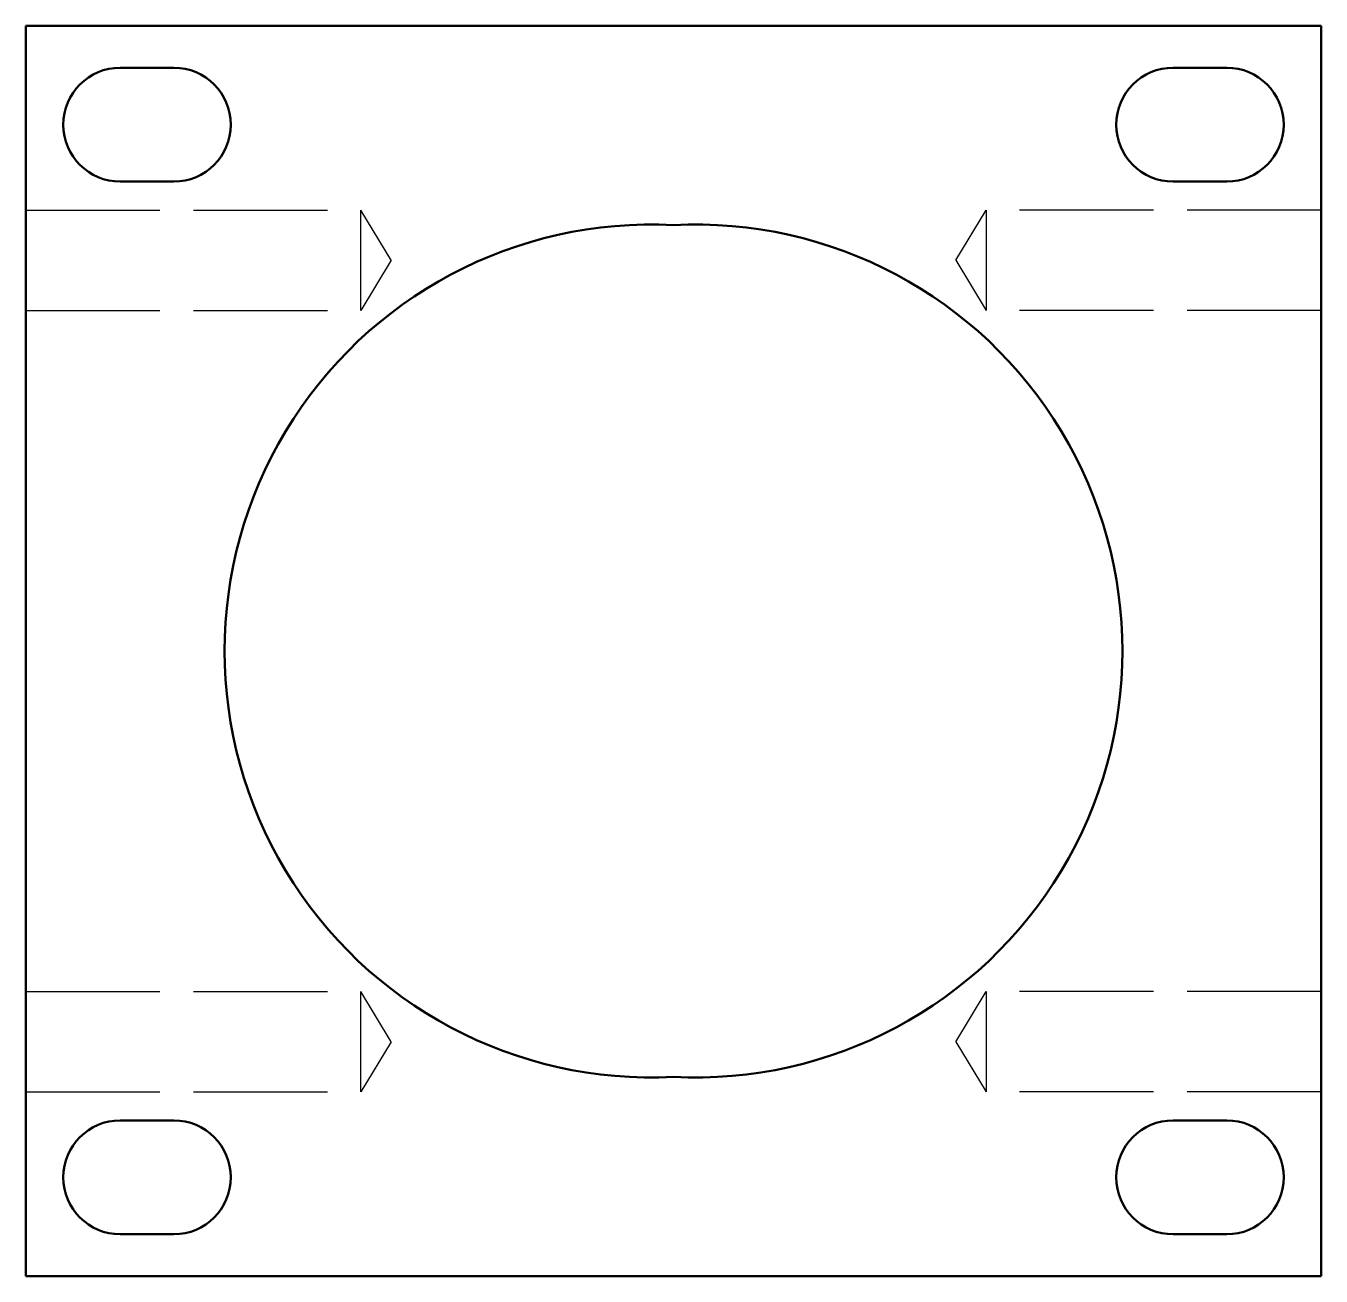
# Model space of a CAD drawing. Header units: millimetres. Extents: x 92.6 to 150.6, y 65.7 to 121.7.
import ezdxf

# ---------------------------------------------------------------- set-up
doc = ezdxf.new("R2010")
doc.units = ezdxf.units.MM
doc.linetypes.add('AM_ISO02W050', pattern=[7.5, 6, -1.5])
doc.layers.add('AM_HID', color=7, linetype='AM_ISO02W050', lineweight=25)
doc.layers.add('AM_VIS', color=7, linetype='Continuous', lineweight=50)

msp = doc.modelspace()

# ---------------------------------------------------------------- linework, layer by layer
at = {"layer": 'AM_HID'}
for p, q in [((92.579, 113.476), (107.579, 113.476)), ((107.579, 111.226), (107.579, 113.476)), ((108.931, 111.226), (107.579, 113.476)), ((134.227, 111.226), (135.579, 113.476)), ((135.579, 113.476), (135.579, 108.976)), ((150.579, 113.476), (135.579, 113.476)), ((107.579, 108.976), (107.579, 111.226)), ((108.931, 111.226), (107.579, 108.976)), ((134.227, 111.226), (135.579, 108.976)), ((92.579, 108.976), (107.579, 108.976)), ((150.579, 108.976), (135.579, 108.976)), ((92.579, 78.476), (107.579, 78.476)), ((107.579, 76.226), (107.579, 78.476)), ((108.931, 76.226), (107.579, 78.476)), ((134.227, 76.226), (135.579, 78.476)), ((135.579, 78.476), (135.579, 73.976)), ((150.579, 78.476), (135.579, 78.476)), ((107.579, 73.976), (107.579, 76.226)), ((108.931, 76.226), (107.579, 73.976)), ((134.227, 76.226), (135.579, 73.976)), ((92.579, 73.976), (107.579, 73.976)), ((150.579, 73.976), (135.579, 73.976))]:
    msp.add_line(p, q, dxfattribs=at)
at = {"layer": 'AM_VIS'}
for p, q in [((92.579, 121.726), (150.579, 121.726)), ((92.579, 65.726), (92.579, 121.726)), ((150.579, 121.726), (150.579, 65.726)), ((96.804, 119.851), (99.204, 119.851)), ((143.954, 119.851), (146.354, 119.851)), ((99.204, 114.751), (96.804, 114.751)), ((146.354, 114.751), (143.954, 114.751)), ((96.804, 72.701), (99.204, 72.701)), ((143.954, 72.701), (146.354, 72.701)), ((99.204, 67.601), (96.804, 67.601)), ((146.354, 67.601), (143.954, 67.601)), ((150.579, 65.726), (92.579, 65.726))]:
    msp.add_line(p, q, dxfattribs=at)
for centre, radius, start, end in [((96.804, 117.301), 2.55, 90, 270), ((99.204, 117.301), 2.55, 270, 90), ((143.954, 117.301), 2.55, 90, 270), ((146.354, 117.301), 2.55, 270, 90), ((120.579, 93.726), 19.1, 86.99885, 273.00115), ((122.579, 93.726), 19.1, 266.99885, 93.00115), ((96.804, 70.151), 2.55, 90, 270), ((99.204, 70.151), 2.55, 270, 90), ((143.954, 70.151), 2.55, 90, 270), ((146.354, 70.151), 2.55, 270, 90)]:
    msp.add_arc(centre, radius, start, end, dxfattribs=at)

doc.saveas('drawing.dxf')
